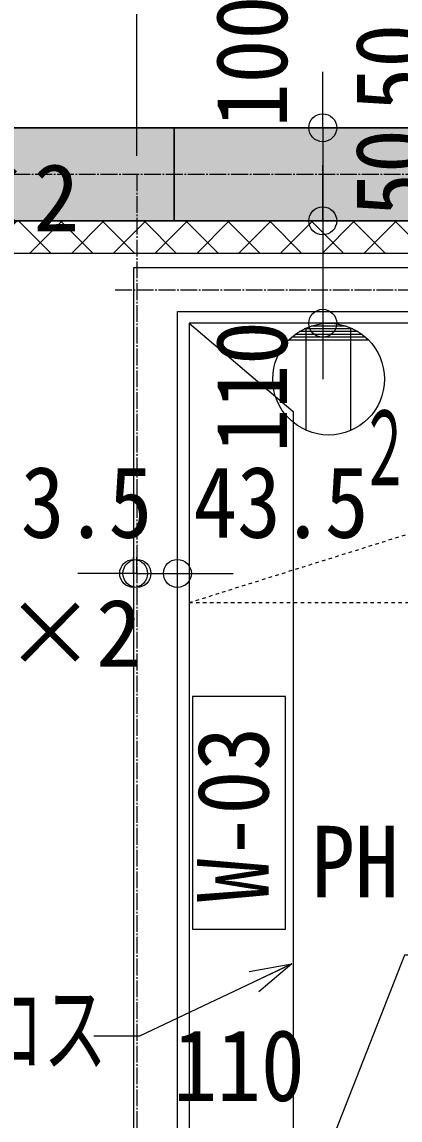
# Model space of a CAD drawing. Units: millimetres at full size, sheet at 1:30. Extents: x -17796 to 21385, y -23279 to 7734.
# Drawn here: x -13933 to -13527, y 2467 to 3646 of the extents above; entities that cross this region are included whole.
import ezdxf
from ezdxf.enums import TextEntityAlignment as Align

# ---------------------------------------------------------------- set-up
doc = ezdxf.new("R2010")
doc.units = ezdxf.units.MM
doc.header["$LTSCALE"] = 30
doc.linetypes.add('USER11', pattern=[0.25, 0.125, -0.125])
doc.linetypes.add('USER4', pattern=[0.78, 0.6, -0.06, 0.06, -0.06])
for name, color, linetype, lineweight in [('0-1_(W)電灯', 253, 'Continuous', 18), ('0-B_0_6P', 54, 'USER4', 18), ('3-2_寸法', 142, 'Continuous', 18), ('6-0_補助線1', 134, 'Continuous', 9), ('6-F_寸法', 2, 'Continuous', 18), ('E-E_文字', 6, 'Continuous', 9), ('F-0_通り芯', 6, 'Continuous', 9)]:
    doc.layers.add(name, color=color, linetype=linetype, lineweight=lineweight)
doc.styles.add('ＭＳ ゴシック', font='')
doc.styles.get('ＭＳ ゴシック').set_extended_font_data('MS Gothic')

msp = doc.modelspace()

# ---------------------------------------------------------------- linework, layer by layer
at = {"layer": '0-1_(W)電灯', "color": 6}
msp.add_line((-13809.72, 3502.42), (-13809.72, 4146.65), dxfattribs=at)
msp.add_line((-13809.72, 3502.42), (-13809.72, 4146.65), dxfattribs=at)
at = {"layer": '0-1_(W)電灯', "color": 171}
for p, q in [((-13610, 3562.42), (-13610, 3592.42)), ((-13590, 3532.42), (-13592.5, 3532.42)), ((-13610, 3462.42), (-13610, 3492.42)), ((-13610, 3432.42), (-13610, 3322.42)), ((-13590, 3432.42), (-13592.5, 3432.42)), ((-13610, 3402.42), (-13610, 3372.42)), ((-13610, 3322.42), (-13592.5, 3322.42)), ((-13610, 3292.42), (-13610, 3262.42)), ((-13813.22, 3053.71), (-13813.22, 3071.21)), ((-13809.72, 3053.71), (-13809.72, 3071.21)), ((-13809.72, 3053.71), (-13809.72, 3071.21)), ((-13766.22, 3053.71), (-13766.22, 3071.21)), ((-13843.22, 3053.71), (-13873.22, 3053.71)), ((-13839.72, 3053.71), (-13869.72, 3053.71)), ((-13809.72, 3053.71), (-13813.22, 3053.71)), ((-13809.72, 3053.71), (-13766.22, 3053.71)), ((-13779.72, 3053.71), (-13749.72, 3053.71)), ((-13736.22, 3053.71), (-13706.22, 3053.71))]:
    msp.add_line(p, q, dxfattribs=at)
at = {"layer": '0-1_(W)電灯', "color": 7}
for p, q in [((-13610, 3532.42), (-13610, 3562.42)), ((-13610, 3432.42), (-13610, 3462.42)), ((-13610, 3432.42), (-13610, 3402.42)), ((-13610, 3322.42), (-13610, 3292.42)), ((-13813.22, 3053.71), (-13843.22, 3053.71)), ((-13809.72, 3053.71), (-13839.72, 3053.71)), ((-13809.72, 3053.71), (-13779.72, 3053.71)), ((-13766.22, 3053.71), (-13736.22, 3053.71)), ((-13643.23, 2634.47), (-13683.9, 2615.22))]:
    msp.add_line(p, q, dxfattribs=at)
at = {"layer": '0-1_(W)電灯', "color": 54, "linetype": 'USER4'}
for p, q in [((-13809.72, 3482.42), (-13809.72, 452.42)), ((-13833.22, 3358.42), (-12684.72, 3358.42))]:
    msp.add_line(p, q, dxfattribs=at)
at = {"layer": '0-1_(W)電灯', "color": 41}
for p, q in [((-13901.79, 3397.42), (-13936.79, 3432.42)), ((-13925.06, 3397.42), (-13890.06, 3432.42)), ((-13856.89, 3397.42), (-13891.89, 3432.42)), ((-13880.16, 3397.42), (-13845.16, 3432.42)), ((-13811.99, 3397.42), (-13846.99, 3432.42)), ((-13835.26, 3397.42), (-13800.26, 3432.42)), ((-13767.09, 3397.42), (-13802.09, 3432.42)), ((-13790.36, 3397.42), (-13755.36, 3432.42)), ((-13722.19, 3397.42), (-13757.19, 3432.42)), ((-13745.45, 3397.42), (-13710.45, 3432.42)), ((-13677.29, 3397.42), (-13712.29, 3432.42)), ((-13700.55, 3397.42), (-13665.55, 3432.42)), ((-13632.39, 3397.42), (-13667.39, 3432.42)), ((-13655.65, 3397.42), (-13620.65, 3432.42)), ((-13587.49, 3397.42), (-13622.49, 3432.42)), ((-13610.75, 3397.42), (-13575.75, 3432.42)), ((-13542.58, 3397.42), (-13577.58, 3432.42)), ((-13565.85, 3397.42), (-13530.85, 3432.42)), ((-13497.68, 3397.42), (-13532.68, 3432.42))]:
    msp.add_line(p, q, dxfattribs=at)
at = {"layer": '0-1_(W)電灯', "color": 30}
msp.add_line((-12709.72, 3381.92), (-13813.22, 3381.92), dxfattribs=at)
at = {"layer": '0-1_(W)電灯', "color": 2, "linetype": 'USER11'}
for q in [(-12795.72, 3322.42), (-12795.72, 3022.42)]:
    msp.add_line((-13753.72, 3022.42), q, dxfattribs=at)
at = {"layer": '0-1_(W)電灯', "color": 171}
msp.add_lwpolyline([(-13610, 3532.42), (-13610, 3432.42), (-13592.5, 3432.42)], dxfattribs=at)
at = {"layer": '0-1_(W)電灯', "color": 41}
for points in [[(-12729.72, 3432.42), (-14189.72, 3432.42), (-14189.72, 2632.42), (-15170.72, 2632.42)], [(-12729.72, 3397.42), (-14154.72, 3397.42), (-14154.72, 2597.42), (-15170.72, 2597.42)]]:
    msp.add_lwpolyline(points, dxfattribs=at)
at = {"layer": '0-1_(W)電灯', "color": 30}
for points in [[(-13813.22, 3381.92), (-13813.22, 2020.92), (-13833.22, 2020.92)], [(-13766.22, 2020.92), (-13766.22, 3334.92), (-12783.22, 3334.92)]]:
    msp.add_lwpolyline(points, dxfattribs=at)
at = {"layer": '0-1_(W)電灯', "color": 4}
for points in [[(-13753.72, 3322.42), (-13753.72, 2033.42), (-12795.72, 2033.42)], [(-12795.72, 2683.42), (-12795.72, 3322.42), (-13753.72, 3322.42)]]:
    msp.add_lwpolyline(points, dxfattribs=at)
at = {"layer": '0-1_(W)電灯', "color": 82}
for points in [[(-13753.72, 3322.42), (-13641.99, 3227.69), (-13641.99, 2153.65), (-13753.72, 2033.42)], [(-13856.11, 2557.19), (-13806.53, 2557.19), (-13644.04, 2634.09)]]:
    msp.add_lwpolyline(points, dxfattribs=at)
at = {"layer": '0-1_(W)電灯', "color": 2}
msp.add_lwpolyline([(-13649.97, 2671.57), (-13649.97, 2921.57), (-13749.97, 2921.57), (-13749.97, 2671.57)], close=True, dxfattribs=at)
at = {"layer": '0-1_(W)電灯', "color": 94}
msp.add_lwpolyline([(-13472.78, 2643.65), (-13522.36, 2643.65), (-13663.4, 2284.25)], dxfattribs=at)
at = {"layer": '0-1_(W)電灯', "color": 7}
msp.add_lwpolyline([(-13689.06, 2626.12), (-13643.23, 2634.47), (-13678.75, 2604.32)], dxfattribs=at)
for centre in [(-13610, 3532.42), (-13610, 3432.42), (-13610, 3432.42), (-13610, 3322.42), (-13813.22, 3053.71), (-13809.72, 3053.71), (-13809.72, 3053.71), (-13766.22, 3053.71)]:
    msp.add_circle(centre, 15, dxfattribs=at)
at = {"layer": '0-B_0_6P'}
msp.add_line((-16539.72, 3482.42), (-7839.72, 3482.42), dxfattribs=at)
at = {"layer": '3-2_寸法'}
for p, q in [((-16539.72, 3532.42), (-11129.72, 3532.42)), ((-14189.72, 3432.42), (-11129.72, 3432.42))]:
    msp.add_line(p, q, dxfattribs=at)
at = {"layer": '6-0_補助線1', "color": 254}
for points in [[(-14289.72, 3532.42), (-13769.72, 3532.42), (-14289.72, 3432.42), (-13769.72, 3432.42)], [(-13769.72, 3532.42), (-13249.72, 3532.42), (-13769.72, 3432.42), (-13249.72, 3432.42)]]:
    msp.add_solid(points, dxfattribs=at)
at = {"layer": '6-F_寸法'}
for points in [[(-14289.72, 3532.42), (-14289.72, 3432.42), (-13769.72, 3432.42), (-13769.72, 3532.42)], [(-13769.72, 3532.42), (-13769.72, 3432.42), (-13249.72, 3432.42), (-13249.72, 3532.42)]]:
    msp.add_lwpolyline(points, close=True, dxfattribs=at)
at = {"layer": 'E-E_文字'}
for p, q in [((-13577.58, 3316.42), (-13629.87, 3316.42)), ((-13627.72, 3207.42), (-13627.72, 3317.42)), ((-13584.99, 3319.42), (-13622.46, 3319.42)), ((-13603.72, 3322.42), (-13603.73, 3322.42)), ((-13579.72, 3207.42), (-13579.72, 3317.42)), ((-13560.88, 3304.42), (-13646.56, 3304.42)), ((-13564.05, 3307.42), (-13643.4, 3307.42)), ((-13567.73, 3310.42), (-13639.72, 3310.42)), ((-13572.12, 3313.42), (-13635.33, 3313.42))]:
    msp.add_line(p, q, dxfattribs=at)
msp.add_lwpolyline([(-13560.88, 3304.42), (-13603.72, 3304.42), (-13646.56, 3304.42)], dxfattribs=at)
msp.add_circle((-13603.72, 3262.42), 60, dxfattribs=at)

# ---------------------------------------------------------------- texts
at = {"layer": '0-1_(W)電灯', "color": 9, "style": 'ＭＳ ゴシック', "width": 0.9}
for s, p in [('100', (-13625.2, 3532.96)), ('50', (-13475.2, 3549.8)), ('50', (-13475.2, 3436.7)), ('110', (-13625.2, 3183.44))]:
    msp.add_text(s, height=76.97, rotation=90, dxfattribs=at).set_placement(p, align=Align.BOTTOM_LEFT)
for s, p in [('3.5', (-13934.53, 3068.91)), ('43.5', (-13749.21, 3068.91)), ('110', (-13770.72, 2463.97))]:
    msp.add_text(s, height=76.97, dxfattribs=at).set_placement(p, align=Align.BOTTOM_LEFT)
at = {"layer": '0-1_(W)電灯', "color": 2, "style": 'ＭＳ ゴシック', "width": 0.9}
msp.add_text('W-03', height=76.97, rotation=90, dxfattribs=at).set_placement((-13645.17, 2700.57), align=Align.BOTTOM_LEFT)
at = {"layer": '0-1_(W)電灯', "color": 94, "style": 'ＭＳ ゴシック', "width": 0.9}
msp.add_text('PH FL+700天端', height=76.97, dxfattribs=at).set_placement((-13622.54, 2682.59), align=Align.BOTTOM_LEFT)
at = {"layer": '0-1_(W)電灯', "color": 82, "style": 'ＭＳ ゴシック', "width": 0.65}
msp.add_text('アクセントクロス', height=76.97, dxfattribs=at).set_placement((-14387.87, 2503.17), align=Align.BOTTOM_LEFT)
at = {"layer": 'E-E_文字', "style": 'ＭＳ ゴシック', "width": 0.5}
msp.add_text('２ＥＥＴ', height=80.22, dxfattribs=at).set_placement((-13570.6, 3124.41), align=Align.BOTTOM_LEFT)
at = {"layer": 'F-0_通り芯', "style": 'ＭＳ ゴシック'}
for s, p in [('50Φ 6FL-170×2', (-14592.07, 3399.6)), ('100Φ 6FL-145×2', (-14574.13, 2931.87))]:
    msp.add_text(s, height=72.51, dxfattribs=at).set_placement(p, align=Align.BOTTOM_LEFT)

doc.saveas('drawing.dxf')
